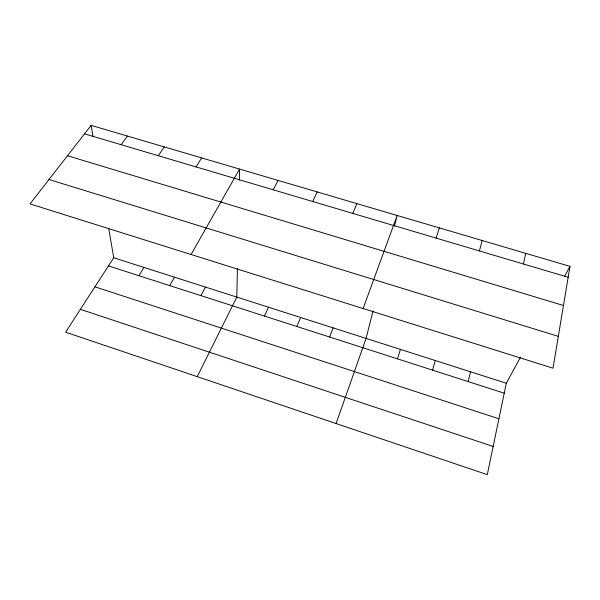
<?xml version="1.0" encoding="UTF-8"?>
<svg xmlns="http://www.w3.org/2000/svg" width="600" height="600" viewBox="0 0 600 600"><rect width="100%" height="100%" fill="white"/><g stroke="black" fill="none" stroke-linecap="round" stroke-linejoin="round"><path stroke-width="0.9" d="M237.42 268.26L236.798 297.097L197.25 376.65M239.333 180.067L239.565 169.072L191.085 254.505M570 266.37L552.998 368.19L30 203.91L91.125 125.37L570 266.37L564.675 276.127M520.523 357.135L506.303 383.235L487.298 474.63L65.617 332.19L113.738 257.76L108.712 228.345M523.433 264L525.735 253.335M468.165 381.593L470.543 371.805M373.05 310.837L366.082 338.415L336.082 423.548M394.47 226.072L397.155 215.475L363.105 308.543M479.415 250.942L482.183 240.51M432.577 370.147L435.263 360.532M397.463 358.853L400.447 349.403M436.11 238.103L439.327 227.895M329.603 337.028L333.15 327.892M352.785 213.397L356.85 203.61M296.82 326.483L300.63 317.498M264.45 316.072L268.515 307.23M312.705 201.51L317.168 191.925M273.225 189.803L278.077 180.413M200.903 295.635L205.47 287.085M169.71 285.608L174.517 277.192M138.9 275.7L143.947 267.42M196.05 166.913L201.63 157.905M158.325 155.73L164.25 146.903M121.155 144.705L127.425 136.058M84.525 133.845L568.178 277.267M67.492 155.73L563.467 305.505M48.983 179.52L558.308 336.36M113.738 257.76L506.303 383.235M108.472 265.913L504.232 393.188M94.95 286.815L498.908 418.785M80.392 309.33L493.155 446.445M91.125 125.37L92.992 136.282"/></g></svg>
